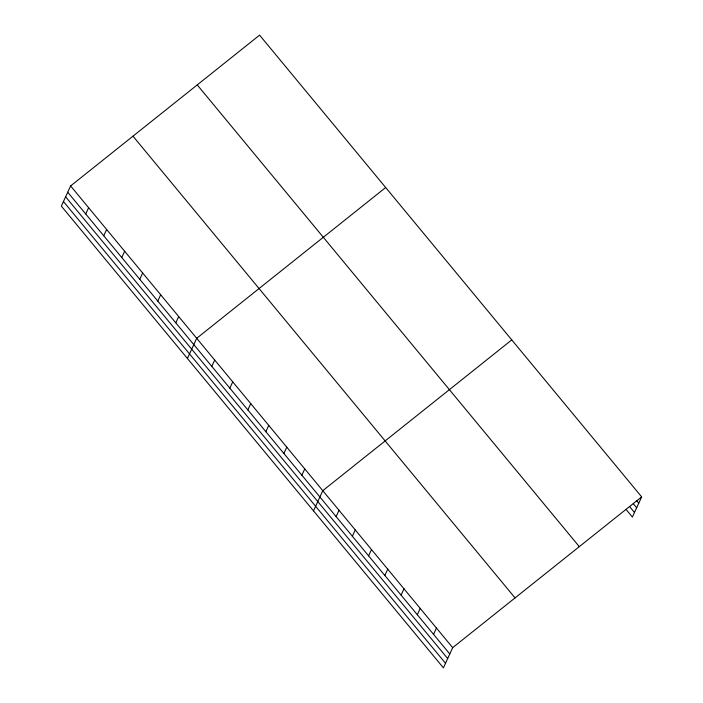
<?xml version="1.0" encoding="UTF-8"?>
<svg xmlns="http://www.w3.org/2000/svg" width="703" height="703" viewBox="0 0 703 703"><rect width="100%" height="100%" fill="white"/><g stroke="black" fill="none" stroke-linecap="round" stroke-linejoin="round"><path stroke-width="1.05" d="M70.616 185.935L61.337 206.111L443.408 667.85L452.688 647.665L641.663 496.889L259.592 35.15L70.616 185.935L452.688 647.665M85.731 214.002L88.631 207.701M103.745 235.769L106.645 229.468M121.76 257.535L124.659 251.235M139.765 279.302L142.665 273.001M157.78 301.077L160.679 294.768M175.794 322.844L178.694 316.535M187.42 358.486L196.699 338.301L385.675 187.525M211.814 366.377L214.714 360.068M229.828 388.144L232.728 381.843M247.843 409.911L250.743 403.61M265.848 431.677L268.748 425.377M283.863 453.444L286.762 447.143M301.877 475.21L304.777 468.91M313.503 510.861L322.782 490.676L511.758 339.901M336.122 516.608L339.022 510.299M352.361 536.231L355.261 529.921M368.6 555.853L371.5 549.553M384.84 575.476L387.74 569.175M401.079 595.098L403.979 588.798M417.318 614.721L420.218 608.42M433.549 634.352L436.449 628.043M641.663 496.889L632.384 517.065L626.294 509.71M636.733 500.738L638.763 503.19M633.271 503.682L636.654 507.768M629.747 506.766L634.484 512.487M197.235 84.905L579.298 546.644M132.981 136.171L515.053 597.91M67.725 192.235L449.788 653.975M65.616 196.814L447.688 658.553M63.446 201.533L445.517 663.272"/></g></svg>
